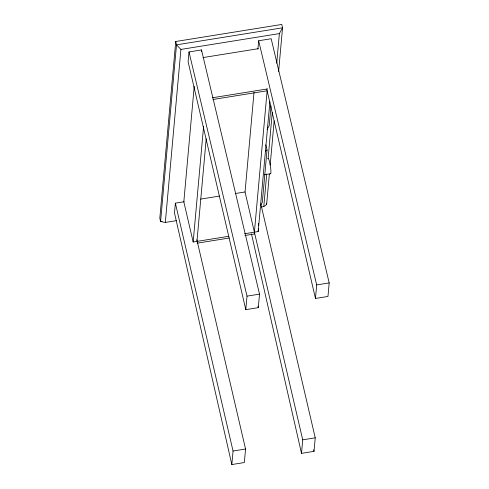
<?xml version="1.0" encoding="UTF-8"?>
<svg xmlns="http://www.w3.org/2000/svg" width="489" height="489" viewBox="0 0 489 489"><rect width="100%" height="100%" fill="white"/><g stroke="black" fill="none" stroke-linecap="round" stroke-linejoin="round"><path stroke-width="0.73" d="M278.62 71.455L282.55 27.8L281.774 24.45L175.734 41.498L159.811 218.186L160.588 221.535L165.319 222.44L176.596 220.625M165.319 222.44L180.912 49.426L176.511 44.847L175.734 41.498M184.2 201.749L175.374 203.167L174.487 213.002L231.835 464.55L244.341 462.539L245.557 449.024L196.859 239.751M188.998 51.95L188.112 61.785L245.796 309.653L258.302 307.642L259.518 294.127L201.505 49.939L188.998 51.95L247.012 296.138L245.796 309.653M194.225 86.272L183.815 201.81L193.167 242.006L196.957 241.395L206.205 138.784M201.37 51.455L201.505 49.939M193.167 242.006L203.583 126.468M260.833 204.06L315.234 437.82L314.011 451.341L301.505 453.352L302.722 439.831L245.044 191.969L254.017 92.397M257.923 49.077L258.669 40.752L271.181 38.741L329.189 282.923L327.972 296.444L315.466 298.455L266.762 89.175M231.835 464.55L233.051 451.035L175.374 203.167M254.396 232.165L267.141 90.783L212.984 99.487M244.616 233.736L258.186 231.554L269.897 101.578M265.814 144.811L267.025 150.007L262.306 202.336L260.527 205.588M271.004 105.832L269.225 125.551L267.092 129.451M261.529 206.969L263.785 206.609L266.725 173.98M268.094 158.803L272.269 112.513M276.713 63.191L279.378 33.6L282.55 27.8L176.511 44.847L160.588 221.535L162.091 221.297M263.785 206.609L266.627 204.494L269.372 174.084M270.191 164.958L274.164 120.869M315.466 298.455L316.683 284.934L258.669 40.752M265.35 151.254L267.025 150.007M180.912 49.426L279.378 33.6M203.033 57.574L258.369 48.68M212.385 97.769L267.721 88.876M264.176 174.762L270.533 173.742M200.667 199.102L219.469 196.077M235.264 193.54L245.044 191.969M197.232 241.352L228.821 236.273M197.067 243.192L229.225 238.021M244.928 235.496L254.653 233.938M247.012 296.138L259.518 294.127M316.683 284.934L329.189 282.923M233.051 451.035L245.557 449.024M302.722 439.831L315.234 437.82M266.316 203.155L266.627 204.494M257.954 306.157L258.302 307.642M313.675 449.849L314.011 451.341M251.45 233.803L301.505 453.352M258.186 231.554A1431.077 190.16 80.9 0 1 258.302 228.62M258.418 225.704A1431.077 190.16 80.9 0 1 258.51 223.528M267.929 158.674A7.738 1.027 80.9 0 1 270.411 166.26A7.738 1.027 80.9 0 1 270.215 173.436"/></g></svg>
